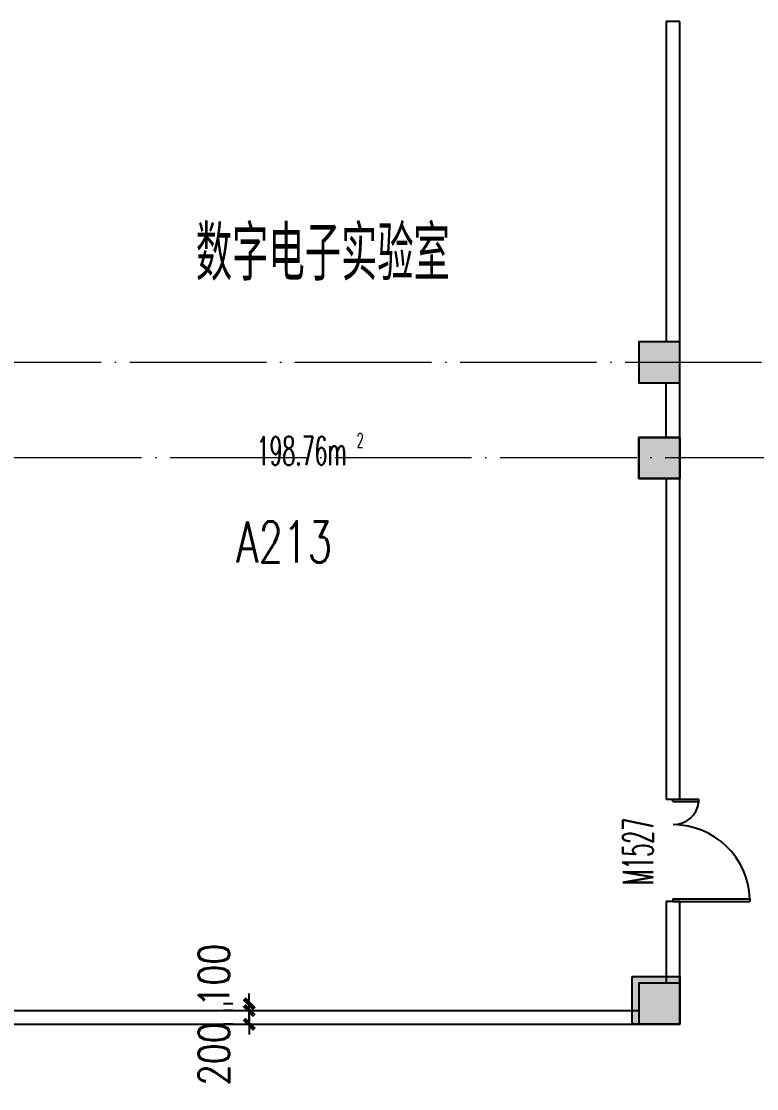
# Model space of a CAD drawing. Extents: x 1417642 to 3570900, y 124798 to 1191112.
# Drawn here: x 1444427 to 1455206, y 533126 to 548771 of the extents above; entities that cross this region are included whole.
import ezdxf

# ---------------------------------------------------------------- set-up
doc = ezdxf.new("R2010")
doc.units = 0
doc.header["$LTSCALE"] = 1000
doc.header["$MEASUREMENT"] = 0
doc.linetypes.add('DOTE', pattern=[2.42, 2, -0.2, 0.02, -0.2])
doc.layers.get('0').update_dxf_attribs({"linetype": 'CONTINUOUS'})
doc.layers.get('Defpoints').update_dxf_attribs({"linetype": 'CONTINUOUS'})
for name, color, linetype in [('colu', 2, 'CONTINUOUS'), ('COLUMN', 9, 'CONTINUOUS'), ('DOTE', 1, 'DOTE'), ('PUB_DIM', 3, 'CONTINUOUS'), ('PUB_HATCH', 8, 'CONTINUOUS'), ('PUB_TEXT', 40, 'CONTINUOUS'), ('SPACE', 7, 'CONTINUOUS'), ('tiaozheng', 20, 'CONTINUOUS'), ('WALL', 4, 'CONTINUOUS'), ('WINDOW', 2, 'CONTINUOUS'), ('WINDOW_TEXT', 7, 'CONTINUOUS'), ('填充', 252, 'CONTINUOUS'), ('柱填充', 8, 'CONTINUOUS'), ('柱填充 @ 1', 8, 'CONTINUOUS')]:
    doc.layers.add(name, color=color, linetype=linetype)
doc.styles.add('_TCH_SPACE', font='ROMANS', dxfattribs={"width": 0.7, "height": 5, "bigfont": 'Z'})
doc.styles.add('_TCH_WINDOW', font='ROMANS.shx', dxfattribs={"width": 0.7, "height": 400, "bigfont": 'Z.shx'})
doc.styles.add('DIM_FONT', font='SIMPLEX.shx', dxfattribs={"width": 0.8})
doc.styles.add('Z', font='ROMANS', dxfattribs={"width": 0.7, "bigfont": 'Z'})
doc.dimstyles.new('DIMN150', dxfattribs={"dimscale": 1.5, "dimtxt": 300, "dimasz": 100, "dimexe": 250, "dimexo": 300, "dimgap": 150, "dimtad": 1, "dimdec": 0, "dimzin": 0, "dimdsep": 46, "dimtxsty": 'DIM_FONT', "dimblk": 'ARCHTICK', "dimcen": 0.09, "dimdle": 1.5, "dimclrt": 7, "dimazin": 2, "dimtfac": 1, "dimtdec": 0, "dimtix": 1, "dimtmove": 2, "dimatfit": 3, "dimldrblk": 'ARCHTICK', "dimfxl": 1, "dimtolj": 1, "dimtzin": 0, "dimarcsym": 0})

# ---------------------------------------------------------------- blocks, each defined once
blk = doc.blocks.new('5873')
at = {"layer": '柱填充 @ 1', "ltscale": 1000}
for points in [[(1517628, 714085), (1518228, 714085), (1518228, 713485), (1517628, 713485)], [(1517528, 706185), (1518228, 706185), (1518228, 705485), (1517528, 705485)]]:
    blk.add_hatch(color=256, dxfattribs=at).paths.add_polyline_path(points)
at = {"layer": 'colu', "ltscale": 1000}
for points in [[(1517628, 714085), (1518228, 714085), (1518228, 713485), (1517628, 713485)], [(1517528, 706185), (1518228, 706185), (1518228, 705485), (1517528, 705485)]]:
    blk.add_lwpolyline(points, close=True, dxfattribs=at)
blk = doc.blocks.new('896')
at = {"layer": '柱填充'}
h = blk.add_hatch(color=256, dxfattribs=at)
h.paths.add_polyline_path([(1580873, 568265), (1580873, 568965), (1580273, 568965), (1580273, 568265)])
h.paths.add_polyline_path([(1572873, 568265), (1572873, 568965), (1572273, 568965), (1572273, 568265)])
h.paths.add_polyline_path([(1564873, 568265), (1564873, 568965), (1564273, 568965), (1564273, 568265)])
h.paths.add_polyline_path([(1556873, 568265), (1556873, 568965), (1556273, 568965), (1556273, 568265)])
h.paths.add_polyline_path([(1546873, 568265), (1546873, 568965), (1546273, 568965), (1546273, 568265)])
h.paths.add_polyline_path([(1536873, 568265), (1536873, 568965), (1536273, 568965), (1536273, 568265)])
h.paths.add_polyline_path([(1533273, 568265), (1533273, 568965), (1532673, 568965), (1532673, 568265)])
h.paths.add_polyline_path([(1523273, 568365), (1523273, 568965), (1522673, 568965), (1522673, 568365)])
h.paths.add_polyline_path([(1590123, 558965), (1589423, 558965), (1589423, 558365), (1590123, 558365)])
h.paths.add_polyline_path([(1580923, 558365), (1580923, 559065), (1580223, 559065), (1580223, 558365)])
h.paths.add_polyline_path([(1572923, 558365), (1572923, 559065), (1572223, 559065), (1572223, 558365)])
h.paths.add_polyline_path([(1564923, 558365), (1564923, 559065), (1564223, 559065), (1564223, 558365)])
h.paths.add_polyline_path([(1556923, 558365), (1556923, 559065), (1556223, 559065), (1556223, 558365)])
h.paths.add_polyline_path([(1546923, 558365), (1546923, 559065), (1546223, 559065), (1546223, 558365)])
h.paths.add_polyline_path([(1536873, 558365), (1536873, 558965), (1536273, 558965), (1536273, 558365)])
h.paths.add_polyline_path([(1533273, 558365), (1533273, 558965), (1532673, 558965), (1532673, 558365)])
h.paths.add_polyline_path([(1523372, 558965), (1522672, 558965), (1522672, 558365), (1523372, 558365)])
h.paths.add_polyline_path([(1590123, 554765), (1590123, 555365), (1589523, 555365), (1589523, 554765)])
h.paths.add_polyline_path([(1580873, 554765), (1580873, 555365), (1580273, 555365), (1580273, 554765)])
h.paths.add_polyline_path([(1572873, 554765), (1572873, 555365), (1572273, 555365), (1572273, 554765)])
h.paths.add_polyline_path([(1564873, 554765), (1564873, 555365), (1564273, 555365), (1564273, 554765)])
h.paths.add_polyline_path([(1556873, 554765), (1556873, 555365), (1556273, 555365), (1556273, 554765)])
h.paths.add_polyline_path([(1546873, 554765), (1546873, 555365), (1546273, 555365), (1546273, 554765)])
h.paths.add_polyline_path([(1536873, 554765), (1536873, 555365), (1536273, 555365), (1536273, 554765)])
h.paths.add_polyline_path([(1533273, 554765), (1533273, 555365), (1532673, 555365), (1532673, 554765)])
h.paths.add_polyline_path([(1523372, 555365), (1522672, 555365), (1522672, 554765), (1523372, 554765)])
h.paths.add_polyline_path([(1590123, 546765), (1590123, 547365), (1589523, 547365), (1589523, 546765)])
h.paths.add_polyline_path([(1580873, 546765), (1580873, 547365), (1580273, 547365), (1580273, 546765)])
h.paths.add_polyline_path([(1572873, 546765), (1572873, 547365), (1572273, 547365), (1572273, 546765)])
h.paths.add_polyline_path([(1564873, 546765), (1564873, 547365), (1564273, 547365), (1564273, 546765)])
h.paths.add_polyline_path([(1556873, 546765), (1556873, 547365), (1556273, 547365), (1556273, 546765)])
h.paths.add_polyline_path([(1546873, 546715), (1546873, 547415), (1546173, 547415), (1546173, 546715)])
h.paths.add_polyline_path([(1536973, 546715), (1536973, 547415), (1536273, 547415), (1536273, 546715)])
h.paths.add_polyline_path([(1533273, 546715), (1533273, 547415), (1532573, 547415), (1532573, 546715)])
h.paths.add_polyline_path([(1523372, 547365), (1522672, 547365), (1522672, 546765), (1523372, 546765)])
h.paths.add_polyline_path([(1546873, 539365), (1546173, 539365), (1546173, 538765), (1546873, 538765)])
h.paths.add_polyline_path([(1536973, 538715), (1536973, 539415), (1536273, 539415), (1536273, 538715)])
h.paths.add_polyline_path([(1533273, 538715), (1533273, 539415), (1532573, 539415), (1532573, 538715)])
h.paths.add_polyline_path([(1523372, 539365), (1522672, 539365), (1522672, 538765), (1523372, 538765)])
h.paths.add_polyline_path([(1546873, 531365), (1546173, 531365), (1546173, 530765), (1546873, 530765)])
h.paths.add_polyline_path([(1536973, 530715), (1536973, 531415), (1536273, 531415), (1536273, 530715)])
h.paths.add_polyline_path([(1533273, 530715), (1533273, 531415), (1532573, 531415), (1532573, 530715)])
h.paths.add_polyline_path([(1523372, 531365), (1522672, 531365), (1522672, 530765), (1523372, 530765)])
h.paths.add_polyline_path([(1546873, 523365), (1546173, 523365), (1546173, 522765), (1546873, 522765)])
h.paths.add_polyline_path([(1536973, 522715), (1536973, 523415), (1536273, 523415), (1536273, 522715)])
h.paths.add_polyline_path([(1533273, 522715), (1533273, 523415), (1532573, 523415), (1532573, 522715)])
h.paths.add_polyline_path([(1523372, 523365), (1522672, 523365), (1522672, 522765), (1523372, 522765)])
h.paths.add_polyline_path([(1546873, 515365), (1546173, 515365), (1546173, 514765), (1546873, 514765)])
h.paths.add_polyline_path([(1536973, 514715), (1536973, 515415), (1536273, 515415), (1536273, 514715)])
h.paths.add_polyline_path([(1533273, 514715), (1533273, 515415), (1532573, 515415), (1532573, 514715)])
h.paths.add_polyline_path([(1523372, 515365), (1522672, 515365), (1522672, 514765), (1523372, 514765)])
h.paths.add_polyline_path([(1546873, 507365), (1546173, 507365), (1546173, 506765), (1546873, 506765)])
h.paths.add_polyline_path([(1536973, 506715), (1536973, 507415), (1536273, 507415), (1536273, 506715)])
h.paths.add_polyline_path([(1533273, 506715), (1533273, 507415), (1532573, 507415), (1532573, 506715)])
h.paths.add_polyline_path([(1523372, 507365), (1522672, 507365), (1522672, 506765), (1523372, 506765)])
h.paths.add_polyline_path([(1546873, 499365), (1546173, 499365), (1546173, 498765), (1546873, 498765)])
h.paths.add_polyline_path([(1536973, 498715), (1536973, 499415), (1536273, 499415), (1536273, 498715)])
h.paths.add_polyline_path([(1533273, 498715), (1533273, 499415), (1532573, 499415), (1532573, 498715)])
h.paths.add_polyline_path([(1523372, 499365), (1522672, 499365), (1522672, 498765), (1523372, 498765)])
h.paths.add_polyline_path([(1546873, 490765), (1546873, 491365), (1546273, 491365), (1546273, 490765)])
h.paths.add_polyline_path([(1536873, 490765), (1536873, 491365), (1536273, 491365), (1536273, 490765)])
h.paths.add_polyline_path([(1533273, 490765), (1533273, 491365), (1532673, 491365), (1532673, 490765)])
h.paths.add_polyline_path([(1523273, 490765), (1523273, 491365), (1522673, 491365), (1522673, 490765)])
at = {"layer": 'colu'}
blk.add_lwpolyline([(1533273, 490765), (1533273, 491365), (1532673, 491365), (1532673, 490765)], close=True, dxfattribs=at)
blk = doc.blocks.new('_ArchTick')
at = {"color": 0, "linetype": 'ByBlock', "const_width": 0.4}
blk.add_lwpolyline([(-0.5, -0.5), (0.5, 0.5)], dxfattribs=at)
blk = doc.blocks.new('*D2423')
at = {"layer": 'Defpoints', "color": 0}
for p in [(1447768, 534371), (1447976, 534371), (1447976, 534271)]:
    blk.add_point(p, dxfattribs=at)
at = {"layer": 'PUB_DIM', "color": 0, "lineweight": -2}
for p, q in [((1447768, 534371), (1447768, 534521)), ((1447526, 534371), (1447393, 534371)), ((1447526, 534271), (1447393, 534271)), ((1447768, 534271), (1447768, 534371)), ((1447768, 534271), (1447768, 534121))]:
    blk.add_line(p, q, dxfattribs=at)
at = {"layer": 'PUB_DIM', "color": 0, "lineweight": -2, "xscale": 150, "yscale": 150, "zscale": 150}
for p, rotation in [((1447768, 534371), 270), ((1447768, 534271), 90)]:
    blk.add_blockref('_ArchTick', p, dxfattribs=dict(at, rotation=rotation))
at = {"layer": 'PUB_DIM', "color": 7, "insert": (1447250, 534789), "char_height": 450, "attachment_point": 5, "rotation": 90, "style": 'DIM_FONT'}
blk.add_mtext('\\A1;100', dxfattribs=at)
blk = doc.blocks.new('*D2424')
at = {"layer": 'Defpoints', "color": 0}
for p in [(1447768, 534271), (1447976, 534271), (1447976, 534071)]:
    blk.add_point(p, dxfattribs=at)
at = {"layer": 'PUB_DIM', "color": 0, "lineweight": -2}
for p, q in [((1447768, 534271), (1447768, 534421)), ((1447526, 534271), (1447393, 534271)), ((1447768, 534071), (1447768, 534271)), ((1447526, 534071), (1447393, 534071)), ((1447768, 534071), (1447768, 533921))]:
    blk.add_line(p, q, dxfattribs=at)
at = {"layer": 'PUB_DIM', "color": 0, "lineweight": -2, "xscale": 150, "yscale": 150, "zscale": 150}
for p, rotation in [((1447768, 534271), 270), ((1447768, 534071), 90)]:
    blk.add_blockref('_ArchTick', p, dxfattribs=dict(at, rotation=rotation))
at = {"layer": 'PUB_DIM', "color": 7, "insert": (1447250, 533637), "char_height": 450, "attachment_point": 5, "rotation": 90, "style": 'DIM_FONT'}
blk.add_mtext('\\A1;200', dxfattribs=at)
blk = doc.blocks.new('_FZH')
blk.add_lwpolyline([(-0.5, -0.5), (0.5, -0.5), (0.5, 0.5), (-0.5, 0.5)], close=True)
at = {"layer": 'PUB_HATCH'}
blk.add_solid([(-0.5, -0.5), (0.5, -0.5), (-0.5, 0.5), (0.5, 0.5)], dxfattribs=at)
blk = doc.blocks.new('$DorLib2D$00000225')
at = {"color": 0}
for p, q in [((0.475, -0.001), (0.475, 0.752)), ((0.475, 0.752), (0.5, 0.752)), ((0.5, -0.001), (0.5, 0.752)), ((-0.5, 0), (-0.5, 0.252)), ((-0.475, 0.252), (-0.5, 0.252)), ((-0.475, 0), (-0.475, 0.252)), ((-0.475, 0), (-0.5, 0)), ((0.475, -0.001), (0.5, -0.001))]:
    blk.add_line(p, q, dxfattribs=at)
for centre, radius, start, end in [((0.505, -0.002), 0.755, 92.2493, 179.7238), ((-0.501, 0.003), 0.251, 359.7899, 84.0974)]:
    blk.add_arc(centre, radius, start, end, dxfattribs=at)

msp = doc.modelspace()

# ---------------------------------------------------------------- linework, layer by layer
at = {"layer": 'DOTE', "lineweight": 0, "elevation": 0}
for points in [[(1467378.7, 543770.9), (1432052.3, 543770.9)], [(1596227.1, 542370.9), (1431752.3, 542370.9)]]:
    msp.add_lwpolyline(points, dxfattribs=at)
at = {"layer": 'WALL'}
for p, q in [((1454078.7, 548770.9), (1453878.7, 548770.9)), ((1453878.7, 548770.9), (1453878.7, 544070.9)), ((1454078.7, 544070.9), (1454078.7, 548770.9)), ((1453878.7, 542670.9), (1453878.7, 543470.9)), ((1454078.7, 542670.9), (1454078.7, 543470.9)), ((1453878.7, 542070.9), (1453878.7, 537370.9)), ((1454078.7, 537370.9), (1454078.7, 542070.9)), ((1453878.7, 537370.9), (1454078.7, 537370.9)), ((1454078.7, 535870.9), (1453878.7, 535870.9)), ((1453878.7, 535870.9), (1453878.7, 534670.9)), ((1454078.7, 534670.9), (1454078.7, 535870.9)), ((1440878.7, 534270.9), (1453478.7, 534270.9)), ((1440878.7, 534070.9), (1453478.7, 534070.9))]:
    msp.add_line(p, q, dxfattribs=at)

# ---------------------------------------------------------------- block references
at = {"layer": 'COLUMN', "lineweight": 0, "xscale": 600, "yscale": 600, "zscale": 600}
for p in [(1453778.7, 543770.9, 0), (1453778.7, 542370.9, 0), (1453778.7, 534370.9, 0)]:
    msp.add_blockref('_FZH', p, dxfattribs=at)
at = {"layer": 'tiaozheng'}
for name, p in [('896', (-79194.1, 52705.8, 0)), ('5873', (-64148.9, -171414.5, 0))]:
    msp.add_blockref(name, p, dxfattribs=at)
at = {"layer": 'WINDOW', "lineweight": 0}
ref = msp.add_blockref('$DorLib2D$00000225', (1453978.7, 536620.9), dxfattribs=dict(at, xscale=-1500, yscale=-1500, zscale=-1500, rotation=90))
ref.add_attrib('A', 'M1527', (1453689.3, 536111.6), dxfattribs={"layer": 'WINDOW_TEXT', "lineweight": 0, "height": 446.25, "rotation": 90, "style": '_TCH_WINDOW', "width": 0.494118})

# ---------------------------------------------------------------- texts
at = {"layer": 'PUB_TEXT', "color": 1, "lineweight": 60, "style": 'Z', "width": 0.7}
msp.add_text('A213', height=600, dxfattribs=at).set_placement((1447579.8, 540840.5))
at = {"layer": 'SPACE', "style": '_TCH_SPACE', "width": 0.525}
for s, height, p in [('2', 210, (1449346, 542526.6, 0)), ('198.76m', 420, (1447876, 542264.1, 0))]:
    msp.add_text(s, height=height, dxfattribs=at).set_placement(p)
at = {"layer": '填充', "insert": (1446984.8, 545770.2), "char_height": 800, "width": 4581.487, "attachment_point": 1, "style": '_TCH_WINDOW'}
msp.add_mtext('{\\C2;数字电子实验室}', dxfattribs=at)

# ---------------------------------------------------------------- dimensions: what is measured, and where the dimension line sits
at = {"layer": 'PUB_DIM'}
for base, p1, p2, picture, middle in [((1447768, 534370.9), (1447975.9, 534270.9), (1447975.9, 534370.9), '*D2423', (1447250.5, 534788.6)), ((1447768, 534270.9), (1447975.9, 534070.9), (1447975.9, 534270.9), '*D2424', (1447250.5, 533637.4))]:
    dim = msp.add_linear_dim(base=base, p1=p1, p2=p2, angle=90, dimstyle='DIMN150', dxfattribs=at)
    dim.commit()
    dim.dimension.update_dxf_attribs({"geometry": picture, "text_midpoint": middle, "dimtype": 129})

doc.saveas('drawing.dxf')
